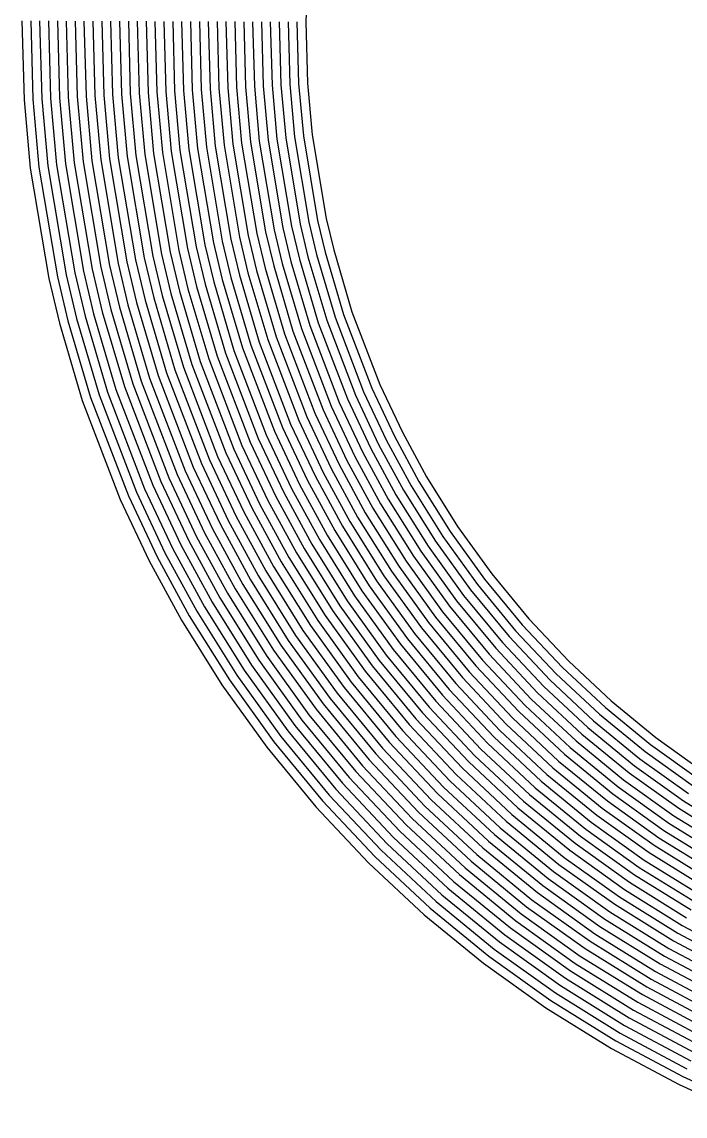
# Model space of a CAD drawing. Header units: metres. Extents: x -19 to 19, y -19.6 to 19.6.
# Drawn here: x -13.98 to -11.736, y 1.553 to 5.252 of the extents above; entities that cross this region are included whole.
import ezdxf

# ---------------------------------------------------------------- set-up
doc = ezdxf.new("R2010")
doc.units = ezdxf.units.M

msp = doc.modelspace()

# ---------------------------------------------------------------- linework, layer by layer
for p, q in [((-13.013627, 5.420279, 0.625203), (-13.019459, 5.251876, 0.630377)), ((-13.979912, 5.255399, 0.630328), (-13.972635, 4.98867, 0.638103)), ((-13.949898, 5.255289, 0.63033), (-13.942671, 4.990427, 0.638051)), ((-13.919884, 5.255179, 0.630331), (-13.912708, 4.992184, 0.637999)), ((-13.88987, 5.255069, 0.630333), (-13.882745, 4.993941, 0.637947)), ((-13.859856, 5.254959, 0.630334), (-13.852782, 4.995698, 0.637895)), ((-13.829842, 5.254849, 0.630336), (-13.822818, 4.997455, 0.637843)), ((-13.799827, 5.254739, 0.630337), (-13.792855, 4.999212, 0.637791)), ((-13.769813, 5.254629, 0.630339), (-13.762892, 5.000969, 0.637738)), ((-13.739799, 5.254519, 0.63034), (-13.732929, 5.002726, 0.637686)), ((-13.709785, 5.254408, 0.630342), (-13.702966, 5.004483, 0.637634)), ((-13.679771, 5.254298, 0.630343), (-13.673002, 5.006241, 0.637582)), ((-13.649757, 5.254188, 0.630345), (-13.643039, 5.007998, 0.63753)), ((-13.619743, 5.254078, 0.630347), (-13.613076, 5.009755, 0.637478)), ((-13.589728, 5.253968, 0.630348), (-13.583113, 5.011512, 0.637426)), ((-13.559714, 5.253858, 0.63035), (-13.55315, 5.013269, 0.637374)), ((-13.5297, 5.253748, 0.630351), (-13.523186, 5.015026, 0.637321)), ((-13.499686, 5.253638, 0.630353), (-13.493223, 5.016783, 0.637269)), ((-13.469672, 5.253528, 0.630354), (-13.46326, 5.01854, 0.637217)), ((-13.439658, 5.253418, 0.630356), (-13.433297, 5.020297, 0.637165)), ((-13.409643, 5.253307, 0.630357), (-13.403334, 5.022054, 0.637113)), ((-13.379629, 5.253197, 0.630359), (-13.37337, 5.023811, 0.637061)), ((-13.349615, 5.253087, 0.63036), (-13.343407, 5.025568, 0.637009)), ((-13.319601, 5.252977, 0.630362), (-13.313444, 5.027325, 0.636956)), ((-13.289587, 5.252867, 0.630363), (-13.283481, 5.029082, 0.636904)), ((-13.259573, 5.252757, 0.630365), (-13.253517, 5.030839, 0.636852)), ((-13.229558, 5.252647, 0.630366), (-13.223554, 5.032596, 0.6368)), ((-13.199544, 5.252537, 0.630368), (-13.193591, 5.034353, 0.636748)), ((-13.16953, 5.252427, 0.630369), (-13.163628, 5.03611, 0.636696)), ((-13.139516, 5.252316, 0.630371), (-13.133665, 5.037867, 0.636644)), ((-13.109502, 5.252206, 0.630372), (-13.103701, 5.039624, 0.636592)), ((-13.079488, 5.252096, 0.630374), (-13.073738, 5.041381, 0.636539)), ((-13.049474, 5.251986, 0.630375), (-13.043775, 5.043138, 0.636487)), ((-13.019459, 5.251876, 0.630377), (-13.013812, 5.044895, 0.636435)), ((-13.253517, 5.030839, 0.636852), (-13.236483, 4.842005, 0.642091)), ((-13.223554, 5.032596, 0.6368), (-13.206678, 4.845513, 0.641993)), ((-13.193591, 5.034353, 0.636748), (-13.176873, 4.849021, 0.641894)), ((-13.163628, 5.03611, 0.636696), (-13.147067, 4.852529, 0.641796)), ((-13.133665, 5.037867, 0.636644), (-13.117262, 4.856037, 0.641698)), ((-13.103701, 5.039624, 0.636592), (-13.087457, 4.859544, 0.6416)), ((-13.073738, 5.041381, 0.636539), (-13.057652, 4.863052, 0.641502)), ((-13.043775, 5.043138, 0.636487), (-13.027846, 4.86656, 0.641403)), ((-13.013812, 5.044895, 0.636435), (-12.998041, 4.870068, 0.641305)), ((-13.882745, 4.993941, 0.637947), (-13.862394, 4.768339, 0.644154)), ((-13.852782, 4.995698, 0.637895), (-13.832589, 4.771847, 0.644056)), ((-13.822818, 4.997455, 0.637843), (-13.802783, 4.775355, 0.643957)), ((-13.792855, 4.999212, 0.637791), (-13.772978, 4.778863, 0.643859)), ((-13.762892, 5.000969, 0.637738), (-13.743173, 4.782371, 0.643761)), ((-13.732929, 5.002726, 0.637686), (-13.713368, 4.785879, 0.643663)), ((-13.702966, 5.004483, 0.637634), (-13.683562, 4.789386, 0.643564)), ((-13.673002, 5.006241, 0.637582), (-13.653757, 4.792894, 0.643466)), ((-13.643039, 5.007998, 0.63753), (-13.623952, 4.796402, 0.643368)), ((-13.613076, 5.009755, 0.637478), (-13.594147, 4.79991, 0.64327)), ((-13.583113, 5.011512, 0.637426), (-13.564341, 4.803418, 0.643172)), ((-13.55315, 5.013269, 0.637374), (-13.534536, 4.806926, 0.643073)), ((-13.523186, 5.015026, 0.637321), (-13.504731, 4.810434, 0.642975)), ((-13.493223, 5.016783, 0.637269), (-13.474925, 4.813942, 0.642877)), ((-13.46326, 5.01854, 0.637217), (-13.44512, 4.81745, 0.642779)), ((-13.433297, 5.020297, 0.637165), (-13.415315, 4.820958, 0.64268)), ((-13.403334, 5.022054, 0.637113), (-13.38551, 4.824465, 0.642582)), ((-13.37337, 5.023811, 0.637061), (-13.355704, 4.827973, 0.642484)), ((-13.343407, 5.025568, 0.637009), (-13.325899, 4.831481, 0.642386)), ((-13.313444, 5.027325, 0.636956), (-13.296094, 4.834989, 0.642287)), ((-13.283481, 5.029082, 0.636904), (-13.266288, 4.838497, 0.642189)), ((-13.972635, 4.98867, 0.638103), (-13.95181, 4.757815, 0.644449)), ((-13.942671, 4.990427, 0.638051), (-13.922005, 4.761323, 0.64435)), ((-13.912708, 4.992184, 0.637999), (-13.892199, 4.764831, 0.644252)), ((-13.176873, 4.849021, 0.641894), (-13.126384, 4.549049, 0.64979)), ((-13.147067, 4.852529, 0.641796), (-13.097055, 4.555388, 0.649629)), ((-13.117262, 4.856037, 0.641698), (-13.067726, 4.561727, 0.649469)), ((-13.087457, 4.859544, 0.6416), (-13.038398, 4.568067, 0.649309)), ((-13.057652, 4.863052, 0.641502), (-13.009069, 4.574406, 0.649148)), ((-13.027846, 4.86656, 0.641403), (-12.97974, 4.580745, 0.648988)), ((-12.998041, 4.870068, 0.641305), (-12.950411, 4.587084, 0.648827)), ((-13.504731, 4.810434, 0.642975), (-13.449001, 4.479317, 0.651555)), ((-13.474925, 4.813942, 0.642877), (-13.419672, 4.485656, 0.651394)), ((-13.44512, 4.81745, 0.642779), (-13.390343, 4.491996, 0.651234)), ((-13.415315, 4.820958, 0.64268), (-13.361015, 4.498335, 0.651073)), ((-13.38551, 4.824465, 0.642582), (-13.331686, 4.504674, 0.650913)), ((-13.355704, 4.827973, 0.642484), (-13.302357, 4.511013, 0.650753)), ((-13.325899, 4.831481, 0.642386), (-13.273028, 4.517353, 0.650592)), ((-13.296094, 4.834989, 0.642287), (-13.243699, 4.523692, 0.650432)), ((-13.266288, 4.838497, 0.642189), (-13.214371, 4.530031, 0.650271)), ((-13.236483, 4.842005, 0.642091), (-13.185042, 4.53637, 0.650111)), ((-13.206678, 4.845513, 0.641993), (-13.155713, 4.54271, 0.64995)), ((-13.832589, 4.771847, 0.644056), (-13.771618, 4.409585, 0.65332)), ((-13.802783, 4.775355, 0.643957), (-13.742289, 4.415925, 0.653159)), ((-13.772978, 4.778863, 0.643859), (-13.71296, 4.422264, 0.652999)), ((-13.743173, 4.782371, 0.643761), (-13.683631, 4.428603, 0.652838)), ((-13.713368, 4.785879, 0.643663), (-13.654303, 4.434942, 0.652678)), ((-13.683562, 4.789386, 0.643564), (-13.624974, 4.441282, 0.652518)), ((-13.653757, 4.792894, 0.643466), (-13.595645, 4.447621, 0.652357)), ((-13.623952, 4.796402, 0.643368), (-13.566316, 4.45396, 0.652197)), ((-13.594147, 4.79991, 0.64327), (-13.536987, 4.460299, 0.652036)), ((-13.564341, 4.803418, 0.643172), (-13.507659, 4.466639, 0.651876)), ((-13.534536, 4.806926, 0.643073), (-13.47833, 4.472978, 0.651715)), ((-13.95181, 4.757815, 0.644449), (-13.888933, 4.384228, 0.653962)), ((-13.922005, 4.761323, 0.64435), (-13.859604, 4.390567, 0.653801)), ((-13.892199, 4.764831, 0.644252), (-13.830275, 4.396907, 0.653641)), ((-13.862394, 4.768339, 0.644154), (-13.800947, 4.403246, 0.65348)), ((-12.950411, 4.587084, 0.648827), (-12.925162, 4.481088, 0.651507)), ((-13.097055, 4.555388, 0.649629), (-13.070149, 4.442432, 0.652448)), ((-13.067726, 4.561727, 0.649469), (-13.041151, 4.450163, 0.65226)), ((-13.038398, 4.568067, 0.649309), (-13.012154, 4.457894, 0.652071)), ((-13.009069, 4.574406, 0.649148), (-12.983157, 4.465626, 0.651883)), ((-12.97974, 4.580745, 0.648988), (-12.954159, 4.473357, 0.651695)), ((-13.273028, 4.517353, 0.650592), (-13.244132, 4.396044, 0.653577)), ((-13.243699, 4.523692, 0.650432), (-13.215135, 4.403776, 0.653389)), ((-13.214371, 4.530031, 0.650271), (-13.186138, 4.411507, 0.653201)), ((-13.185042, 4.53637, 0.650111), (-13.15714, 4.419238, 0.653013)), ((-13.155713, 4.54271, 0.64995), (-13.128143, 4.426969, 0.652824)), ((-13.126384, 4.549049, 0.64979), (-13.099146, 4.434701, 0.652636)), ((-13.449001, 4.479317, 0.651555), (-13.418116, 4.349657, 0.654707)), ((-13.419672, 4.485656, 0.651394), (-13.389119, 4.357388, 0.654519)), ((-13.390343, 4.491996, 0.651234), (-13.360121, 4.365119, 0.65433)), ((-13.361015, 4.498335, 0.651073), (-13.331124, 4.372851, 0.654142)), ((-13.331686, 4.504674, 0.650913), (-13.302127, 4.380582, 0.653954)), ((-13.302357, 4.511013, 0.650753), (-13.273129, 4.388313, 0.653766)), ((-12.925162, 4.481088, 0.651507), (-12.863342, 4.272071, 0.656555)), ((-13.624974, 4.441282, 0.652518), (-13.592099, 4.30327, 0.655836)), ((-13.595645, 4.447621, 0.652357), (-13.563102, 4.311001, 0.655648)), ((-13.566316, 4.45396, 0.652197), (-13.534105, 4.318732, 0.65546)), ((-13.536987, 4.460299, 0.652036), (-13.505108, 4.326463, 0.655272)), ((-13.507659, 4.466639, 0.651876), (-13.47611, 4.334195, 0.655083)), ((-13.47833, 4.472978, 0.651715), (-13.447113, 4.341926, 0.654895)), ((-13.070149, 4.442432, 0.652448), (-13.005909, 4.225234, 0.657619)), ((-13.041151, 4.450163, 0.65226), (-12.977396, 4.234601, 0.657406)), ((-13.012154, 4.457894, 0.652071), (-12.948882, 4.243969, 0.657193)), ((-12.983157, 4.465626, 0.651883), (-12.920369, 4.253336, 0.65698)), ((-12.954159, 4.473357, 0.651695), (-12.891856, 4.262704, 0.656767)), ((-13.800947, 4.403246, 0.65348), (-13.766083, 4.256882, 0.656966)), ((-13.771618, 4.409585, 0.65332), (-13.737086, 4.264613, 0.656778)), ((-13.742289, 4.415925, 0.653159), (-13.708089, 4.272345, 0.656589)), ((-13.71296, 4.422264, 0.652999), (-13.679091, 4.280076, 0.656401)), ((-13.683631, 4.428603, 0.652838), (-13.650094, 4.287807, 0.656213)), ((-13.654303, 4.434942, 0.652678), (-13.621097, 4.295538, 0.656025)), ((-13.215135, 4.403776, 0.653389), (-13.148477, 4.178396, 0.658683)), ((-13.186138, 4.411507, 0.653201), (-13.119963, 4.187764, 0.65847)), ((-13.15714, 4.419238, 0.653013), (-13.09145, 4.197131, 0.658257)), ((-13.128143, 4.426969, 0.652824), (-13.062936, 4.206499, 0.658045)), ((-13.099146, 4.434701, 0.652636), (-13.034423, 4.215866, 0.657832)), ((-13.888933, 4.384228, 0.653962), (-13.853075, 4.233688, 0.657531)), ((-13.859604, 4.390567, 0.653801), (-13.824078, 4.24142, 0.657342)), ((-13.830275, 4.396907, 0.653641), (-13.79508, 4.249151, 0.657154)), ((-13.360121, 4.365119, 0.65433), (-13.291044, 4.131559, 0.659747)), ((-13.331124, 4.372851, 0.654142), (-13.26253, 4.140926, 0.659534)), ((-13.302127, 4.380582, 0.653954), (-13.234017, 4.150294, 0.659322)), ((-13.273129, 4.388313, 0.653766), (-13.205503, 4.159661, 0.659109)), ((-13.244132, 4.396044, 0.653577), (-13.17699, 4.169029, 0.658896)), ((-13.47611, 4.334195, 0.655083), (-13.405097, 4.094089, 0.660599)), ((-13.447113, 4.341926, 0.654895), (-13.376584, 4.103456, 0.660386)), ((-13.418116, 4.349657, 0.654707), (-13.348071, 4.112824, 0.660173)), ((-13.389119, 4.357388, 0.654519), (-13.319557, 4.122191, 0.65996)), ((-13.621097, 4.295538, 0.656025), (-13.547665, 4.047252, 0.661663)), ((-13.592099, 4.30327, 0.655836), (-13.519151, 4.056619, 0.66145)), ((-13.563102, 4.311001, 0.655648), (-13.490638, 4.065987, 0.661237)), ((-13.534105, 4.318732, 0.65546), (-13.462124, 4.075354, 0.661024)), ((-13.505108, 4.326463, 0.655272), (-13.433611, 4.084721, 0.660812)), ((-13.766083, 4.256882, 0.656966), (-13.690232, 4.000414, 0.662727)), ((-13.737086, 4.264613, 0.656778), (-13.661718, 4.009782, 0.662514)), ((-13.708089, 4.272345, 0.656589), (-13.633205, 4.019149, 0.662301)), ((-13.679091, 4.280076, 0.656401), (-13.604692, 4.028517, 0.662089)), ((-13.650094, 4.287807, 0.656213), (-13.576178, 4.037884, 0.661876)), ((-12.891856, 4.262704, 0.656767), (-12.796431, 4.013876, 0.662346)), ((-12.863342, 4.272071, 0.656555), (-12.768989, 4.026018, 0.662112)), ((-13.853075, 4.233688, 0.657531), (-13.775772, 3.972312, 0.663366)), ((-13.824078, 4.24142, 0.657342), (-13.747259, 3.981679, 0.663153)), ((-13.79508, 4.249151, 0.657154), (-13.718745, 3.991047, 0.66294)), ((-13.005909, 4.225234, 0.657619), (-12.906196, 3.965307, 0.663317)), ((-12.977396, 4.234601, 0.657406), (-12.878755, 3.977449, 0.663063)), ((-12.948882, 4.243969, 0.657193), (-12.851313, 3.989591, 0.662814)), ((-12.920369, 4.253336, 0.65698), (-12.823872, 4.001734, 0.66258)), ((-13.119963, 4.187764, 0.65847), (-13.015961, 3.916738, 0.664332)), ((-13.09145, 4.197131, 0.658257), (-12.98852, 3.928881, 0.664078)), ((-13.062936, 4.206499, 0.658045), (-12.961078, 3.941023, 0.663825)), ((-13.034423, 4.215866, 0.657832), (-12.933637, 3.953165, 0.663571)), ((-13.234017, 4.150294, 0.659322), (-13.125726, 3.86817, 0.665348)), ((-13.205503, 4.159661, 0.659109), (-13.098285, 3.880312, 0.665094)), ((-13.17699, 4.169029, 0.658896), (-13.070844, 3.892454, 0.66484)), ((-13.148477, 4.178396, 0.658683), (-13.043402, 3.904596, 0.664586)), ((-13.348071, 4.112824, 0.660173), (-13.235492, 3.819602, 0.666363)), ((-13.319557, 4.122191, 0.65996), (-13.20805, 3.831744, 0.666109)), ((-13.291044, 4.131559, 0.659747), (-13.180609, 3.843886, 0.665856)), ((-13.26253, 4.140926, 0.659534), (-13.153168, 3.856028, 0.665602)), ((-13.462124, 4.075354, 0.661024), (-13.345257, 3.771033, 0.667379)), ((-13.433611, 4.084721, 0.660812), (-13.317815, 3.783176, 0.667125)), ((-13.405097, 4.094089, 0.660599), (-13.290374, 3.795318, 0.666871)), ((-13.376584, 4.103456, 0.660386), (-13.262933, 3.80746, 0.666617)), ((-13.576178, 4.037884, 0.661876), (-13.455022, 3.722465, 0.668394)), ((-13.547665, 4.047252, 0.661663), (-13.427581, 3.734607, 0.668141)), ((-13.519151, 4.056619, 0.66145), (-13.400139, 3.746749, 0.667887)), ((-13.490638, 4.065987, 0.661237), (-13.372698, 3.758891, 0.667633)), ((-13.690232, 4.000414, 0.662727), (-13.564787, 3.673897, 0.66941)), ((-13.661718, 4.009782, 0.662514), (-13.537346, 3.686039, 0.669156)), ((-13.633205, 4.019149, 0.662301), (-13.509905, 3.698181, 0.668902)), ((-13.604692, 4.028517, 0.662089), (-13.482463, 3.710323, 0.668648)), ((-12.823872, 4.001734, 0.66258), (-12.74636, 3.837421, 0.666078)), ((-12.796431, 4.013876, 0.662346), (-12.719595, 3.850995, 0.665813)), ((-12.768989, 4.026018, 0.662112), (-12.692829, 3.86457, 0.665549)), ((-13.775772, 3.972312, 0.663366), (-13.647111, 3.637471, 0.670172)), ((-13.747259, 3.981679, 0.663153), (-13.61967, 3.649613, 0.669918)), ((-13.718745, 3.991047, 0.66294), (-13.592229, 3.661755, 0.669664)), ((-12.906196, 3.965307, 0.663317), (-12.826658, 3.796697, 0.666871)), ((-12.878755, 3.977449, 0.663063), (-12.799892, 3.810272, 0.666606)), ((-12.851313, 3.989591, 0.662814), (-12.773126, 3.823846, 0.666342)), ((-12.98852, 3.928881, 0.664078), (-12.906955, 3.755974, 0.667664)), ((-12.961078, 3.941023, 0.663825), (-12.880189, 3.769548, 0.6674)), ((-12.933637, 3.953165, 0.663571), (-12.853423, 3.783123, 0.667135)), ((-13.070844, 3.892454, 0.66484), (-12.987252, 3.71525, 0.668458)), ((-13.043402, 3.904596, 0.664586), (-12.960487, 3.728825, 0.668193)), ((-13.015961, 3.916738, 0.664332), (-12.933721, 3.742399, 0.667929)), ((-13.153168, 3.856028, 0.665602), (-13.06755, 3.674526, 0.669251)), ((-13.125726, 3.86817, 0.665348), (-13.040784, 3.688101, 0.668987)), ((-13.098285, 3.880312, 0.665094), (-13.014018, 3.701676, 0.668722)), ((-12.719595, 3.850995, 0.665813), (-12.636791, 3.698798, 0.668875)), ((-12.692829, 3.86457, 0.665549), (-12.610876, 3.713936, 0.668599)), ((-13.235492, 3.819602, 0.666363), (-13.147847, 3.633803, 0.670045)), ((-13.20805, 3.831744, 0.666109), (-13.121081, 3.647377, 0.66978)), ((-13.180609, 3.843886, 0.665856), (-13.094315, 3.660952, 0.669516)), ((-12.799892, 3.810272, 0.666606), (-12.714537, 3.653383, 0.669706)), ((-12.773126, 3.823846, 0.666342), (-12.688622, 3.668521, 0.669429)), ((-12.74636, 3.837421, 0.666078), (-12.662707, 3.68366, 0.669152)), ((-13.317815, 3.783176, 0.667125), (-13.228144, 3.593079, 0.670838)), ((-13.290374, 3.795318, 0.666871), (-13.201378, 3.606654, 0.670574)), ((-13.262933, 3.80746, 0.666617), (-13.174613, 3.620228, 0.670309)), ((-12.853423, 3.783123, 0.667135), (-12.766367, 3.623106, 0.670259)), ((-12.826658, 3.796697, 0.666871), (-12.740452, 3.638245, 0.669982)), ((-13.400139, 3.746749, 0.667887), (-13.308442, 3.552356, 0.671631)), ((-13.372698, 3.758891, 0.667633), (-13.281676, 3.56593, 0.671367)), ((-13.345257, 3.771033, 0.667379), (-13.25491, 3.579505, 0.671103)), ((-12.933721, 3.742399, 0.667929), (-12.844113, 3.577691, 0.671089)), ((-12.906955, 3.755974, 0.667664), (-12.818198, 3.59283, 0.670812)), ((-12.880189, 3.769548, 0.6674), (-12.792283, 3.607968, 0.670536)), ((-13.482463, 3.710323, 0.668648), (-13.388739, 3.511632, 0.672425)), ((-13.455022, 3.722465, 0.668394), (-13.361973, 3.525207, 0.67216)), ((-13.427581, 3.734607, 0.668141), (-13.335207, 3.538781, 0.671896)), ((-13.014018, 3.701676, 0.668722), (-12.921858, 3.532276, 0.671919)), ((-12.987252, 3.71525, 0.668458), (-12.895943, 3.547415, 0.671642)), ((-12.960487, 3.728825, 0.668193), (-12.870028, 3.562553, 0.671366)), ((-12.610876, 3.713936, 0.668599), (-12.505942, 3.546344, 0.671824)), ((-13.564787, 3.673897, 0.66941), (-13.469036, 3.470909, 0.673218)), ((-13.537346, 3.686039, 0.669156), (-13.44227, 3.484483, 0.672954)), ((-13.509905, 3.698181, 0.668902), (-13.415505, 3.498058, 0.672689)), ((-13.06755, 3.674526, 0.669251), (-12.973689, 3.502, 0.672473)), ((-13.040784, 3.688101, 0.668987), (-12.947774, 3.517138, 0.672196)), ((-12.688622, 3.668521, 0.669429), (-12.580673, 3.496114, 0.672675)), ((-12.662707, 3.68366, 0.669152), (-12.555762, 3.512857, 0.672392)), ((-12.636791, 3.698798, 0.668875), (-12.530852, 3.529601, 0.672108)), ((-13.647111, 3.637471, 0.670172), (-13.549333, 3.430185, 0.674012)), ((-13.61967, 3.649613, 0.669918), (-13.522568, 3.44376, 0.673747)), ((-13.592229, 3.661755, 0.669664), (-13.495802, 3.457334, 0.673483)), ((-13.147847, 3.633803, 0.670045), (-13.051434, 3.456585, 0.673303)), ((-13.121081, 3.647377, 0.66978), (-13.025519, 3.471723, 0.673026)), ((-13.094315, 3.660952, 0.669516), (-12.999604, 3.486861, 0.672749)), ((-12.740452, 3.638245, 0.669982), (-12.630493, 3.462626, 0.673243)), ((-12.714537, 3.653383, 0.669706), (-12.605583, 3.47937, 0.672959)), ((-13.228144, 3.593079, 0.670838), (-13.12918, 3.41117, 0.674133)), ((-13.201378, 3.606654, 0.670574), (-13.103265, 3.426308, 0.673856)), ((-13.174613, 3.620228, 0.670309), (-13.07735, 3.441447, 0.673579)), ((-12.818198, 3.59283, 0.670812), (-12.705224, 3.412395, 0.674094)), ((-12.792283, 3.607968, 0.670536), (-12.680314, 3.429139, 0.67381)), ((-12.766367, 3.623106, 0.670259), (-12.655403, 3.445883, 0.673527)), ((-13.308442, 3.552356, 0.671631), (-13.206925, 3.365755, 0.674963)), ((-13.281676, 3.56593, 0.671367), (-13.18101, 3.380893, 0.674686)), ((-13.25491, 3.579505, 0.671103), (-13.155095, 3.396032, 0.67441)), ((-12.870028, 3.562553, 0.671366), (-12.755045, 3.378908, 0.674661)), ((-12.844113, 3.577691, 0.671089), (-12.730134, 3.395652, 0.674378)), ((-13.361973, 3.525207, 0.67216), (-13.258756, 3.335478, 0.675516)), ((-13.335207, 3.538781, 0.671896), (-13.232841, 3.350617, 0.67524)), ((-12.947774, 3.517138, 0.672196), (-12.829775, 3.328677, 0.675512)), ((-12.921858, 3.532276, 0.671919), (-12.804865, 3.345421, 0.675229)), ((-12.895943, 3.547415, 0.671642), (-12.779955, 3.362164, 0.674945)), ((-12.530852, 3.529601, 0.672108), (-12.414563, 3.36824, 0.674987)), ((-12.505942, 3.546344, 0.671824), (-12.390798, 3.386572, 0.674699)), ((-13.44227, 3.484483, 0.672954), (-13.336501, 3.290063, 0.676347)), ((-13.415505, 3.498058, 0.672689), (-13.310586, 3.305202, 0.67607)), ((-13.388739, 3.511632, 0.672425), (-13.284671, 3.32034, 0.675793)), ((-12.999604, 3.486861, 0.672749), (-12.879596, 3.29519, 0.67608)), ((-12.973689, 3.502, 0.672473), (-12.854686, 3.311933, 0.675796)), ((-12.605583, 3.47937, 0.672959), (-12.48586, 3.313243, 0.675851)), ((-12.580673, 3.496114, 0.672675), (-12.462095, 3.331575, 0.675563)), ((-12.555762, 3.512857, 0.672392), (-12.438329, 3.349907, 0.675275)), ((-13.522568, 3.44376, 0.673747), (-13.414247, 3.244648, 0.677177)), ((-13.495802, 3.457334, 0.673483), (-13.388332, 3.259787, 0.6769)), ((-13.469036, 3.470909, 0.673218), (-13.362417, 3.274925, 0.676623)), ((-13.07735, 3.441447, 0.673579), (-12.954327, 3.244959, 0.676931)), ((-13.051434, 3.456585, 0.673303), (-12.929417, 3.261702, 0.676647)), ((-13.025519, 3.471723, 0.673026), (-12.904506, 3.278446, 0.676363)), ((-12.655403, 3.445883, 0.673527), (-12.533392, 3.276578, 0.676428)), ((-12.630493, 3.462626, 0.673243), (-12.509626, 3.294911, 0.676139)), ((-13.549333, 3.430185, 0.674012), (-13.440162, 3.22951, 0.677453)), ((-13.12918, 3.41117, 0.674133), (-13.004147, 3.211471, 0.677498)), ((-13.103265, 3.426308, 0.673856), (-12.979237, 3.228215, 0.677214)), ((-12.705224, 3.412395, 0.674094), (-12.580923, 3.239914, 0.677004)), ((-12.680314, 3.429139, 0.67381), (-12.557158, 3.258246, 0.676716)), ((-13.18101, 3.380893, 0.674686), (-13.053968, 3.177984, 0.678066)), ((-13.155095, 3.396032, 0.67441), (-13.029058, 3.194728, 0.677782)), ((-12.755045, 3.378908, 0.674661), (-12.628455, 3.20325, 0.67758)), ((-12.730134, 3.395652, 0.674378), (-12.604689, 3.221582, 0.677292)), ((-12.414563, 3.36824, 0.674987), (-12.287142, 3.213813, 0.677583)), ((-12.390798, 3.386572, 0.674699), (-12.264625, 3.233659, 0.677295)), ((-13.258756, 3.335478, 0.675516), (-13.128699, 3.127753, 0.678917)), ((-13.232841, 3.350617, 0.67524), (-13.103789, 3.144497, 0.678633)), ((-13.206925, 3.365755, 0.674963), (-13.078878, 3.16124, 0.678349)), ((-12.804865, 3.345421, 0.675229), (-12.675986, 3.166585, 0.678156)), ((-12.779955, 3.362164, 0.674945), (-12.65222, 3.184917, 0.677868)), ((-12.462095, 3.331575, 0.675563), (-12.332176, 3.174121, 0.678159)), ((-12.438329, 3.349907, 0.675275), (-12.309659, 3.193967, 0.677871)), ((-13.310586, 3.305202, 0.67607), (-13.178519, 3.094266, 0.679484)), ((-13.284671, 3.32034, 0.675793), (-13.153609, 3.111009, 0.6792)), ((-12.879596, 3.29519, 0.67608), (-12.747283, 3.111588, 0.67902)), ((-12.854686, 3.311933, 0.675796), (-12.723518, 3.129921, 0.678732)), ((-12.829775, 3.328677, 0.675512), (-12.699752, 3.148253, 0.678444)), ((-12.509626, 3.294911, 0.676139), (-12.377209, 3.134429, 0.678736)), ((-12.48586, 3.313243, 0.675851), (-12.354693, 3.154275, 0.678447)), ((-13.388332, 3.259787, 0.6769), (-13.25325, 3.044035, 0.680335)), ((-13.362417, 3.274925, 0.676623), (-13.22834, 3.060778, 0.680051)), ((-13.336501, 3.290063, 0.676347), (-13.20343, 3.077522, 0.679768)), ((-12.929417, 3.261702, 0.676647), (-12.794815, 3.074924, 0.679596)), ((-12.904506, 3.278446, 0.676363), (-12.771049, 3.093256, 0.679308)), ((-12.557158, 3.258246, 0.676716), (-12.422243, 3.094737, 0.679312)), ((-12.533392, 3.276578, 0.676428), (-12.399726, 3.114583, 0.679024)), ((-13.440162, 3.22951, 0.677453), (-13.303071, 3.010547, 0.680902)), ((-13.414247, 3.244648, 0.677177), (-13.278161, 3.027291, 0.680619)), ((-12.979237, 3.228215, 0.677214), (-12.842346, 3.038259, 0.680172)), ((-12.954327, 3.244959, 0.676931), (-12.81858, 3.056592, 0.679884)), ((-12.604689, 3.221582, 0.677292), (-12.467277, 3.055045, 0.679889)), ((-12.580923, 3.239914, 0.677004), (-12.44476, 3.074891, 0.6796)), ((-12.264625, 3.233659, 0.677295), (-12.129786, 3.090429, 0.6796)), ((-13.029058, 3.194728, 0.677782), (-12.889878, 3.001595, 0.680748)), ((-13.004147, 3.211471, 0.677498), (-12.866112, 3.019927, 0.68046)), ((-12.65222, 3.184917, 0.677868), (-12.512311, 3.015352, 0.680465)), ((-12.628455, 3.20325, 0.67758), (-12.489794, 3.035199, 0.680177)), ((-12.309659, 3.193967, 0.677871), (-12.172138, 3.047887, 0.680169)), ((-12.287142, 3.213813, 0.677583), (-12.150962, 3.069158, 0.679884)), ((-13.103789, 3.144497, 0.678633), (-12.961175, 2.946598, 0.681612)), ((-13.078878, 3.16124, 0.678349), (-12.937409, 2.96493, 0.681324)), ((-13.053968, 3.177984, 0.678066), (-12.913643, 2.983263, 0.681036)), ((-12.699752, 3.148253, 0.678444), (-12.557345, 2.97566, 0.681041)), ((-12.675986, 3.166585, 0.678156), (-12.534828, 2.995506, 0.680753)), ((-12.354693, 3.154275, 0.678447), (-12.214491, 3.005346, 0.680738)), ((-12.332176, 3.174121, 0.678159), (-12.193314, 3.026617, 0.680454)), ((-13.153609, 3.111009, 0.6792), (-13.008706, 2.909934, 0.682188)), ((-13.128699, 3.127753, 0.678917), (-12.98494, 2.928266, 0.6819)), ((-12.747283, 3.111588, 0.67902), (-12.602379, 2.935968, 0.681618)), ((-12.723518, 3.129921, 0.678732), (-12.579862, 2.955814, 0.68133)), ((-12.399726, 3.114583, 0.679024), (-12.256843, 2.962805, 0.681308)), ((-12.377209, 3.134429, 0.678736), (-12.235667, 2.984075, 0.681023)), ((-13.20343, 3.077522, 0.679768), (-13.056238, 2.873269, 0.682764)), ((-13.178519, 3.094266, 0.679484), (-13.032472, 2.891601, 0.682476)), ((-12.794815, 3.074924, 0.679596), (-12.647413, 2.896276, 0.682194)), ((-12.771049, 3.093256, 0.679308), (-12.624896, 2.916122, 0.681906)), ((-12.44476, 3.074891, 0.6796), (-12.299195, 2.920263, 0.681877)), ((-12.422243, 3.094737, 0.679312), (-12.278019, 2.941534, 0.681593)), ((-12.129786, 3.090429, 0.6796), (-11.98657, 2.956857, 0.681605)), ((-13.25325, 3.044035, 0.680335), (-13.103769, 2.836605, 0.68334)), ((-13.22834, 3.060778, 0.680051), (-13.080003, 2.854937, 0.683052)), ((-12.842346, 3.038259, 0.680172), (-12.692447, 2.856584, 0.682771)), ((-12.81858, 3.056592, 0.679884), (-12.66993, 2.87643, 0.682482)), ((-12.489794, 3.035199, 0.680177), (-12.341547, 2.877722, 0.682447)), ((-12.467277, 3.055045, 0.679889), (-12.320371, 2.898993, 0.682162)), ((-12.172138, 3.047887, 0.680169), (-12.026071, 2.911656, 0.682164)), ((-12.150962, 3.069158, 0.679884), (-12.00632, 2.934257, 0.681885)), ((-13.303071, 3.010547, 0.680902), (-13.151301, 2.79994, 0.683916)), ((-13.278161, 3.027291, 0.680619), (-13.127535, 2.818272, 0.683628)), ((-12.889878, 3.001595, 0.680748), (-12.73748, 2.816892, 0.683347)), ((-12.866112, 3.019927, 0.68046), (-12.714964, 2.836738, 0.683059)), ((-12.512311, 3.015352, 0.680465), (-12.362724, 2.856451, 0.682731)), ((-12.214491, 3.005346, 0.680738), (-12.065573, 2.866456, 0.682722)), ((-12.193314, 3.026617, 0.680454), (-12.045822, 2.889056, 0.682443)), ((-12.937409, 2.96493, 0.681324), (-12.782514, 2.7772, 0.683924)), ((-12.913643, 2.983263, 0.681036), (-12.759997, 2.797046, 0.683635)), ((-12.557345, 2.97566, 0.681041), (-12.405076, 2.81391, 0.683301)), ((-12.534828, 2.995506, 0.680753), (-12.3839, 2.835181, 0.683016)), ((-12.256843, 2.962805, 0.681308), (-12.105075, 2.821255, 0.683281)), ((-12.235667, 2.984075, 0.681023), (-12.085324, 2.843855, 0.683002)), ((-12.98494, 2.928266, 0.6819), (-12.827548, 2.737508, 0.6845)), ((-12.961175, 2.946598, 0.681612), (-12.805031, 2.757354, 0.684212)), ((-12.602379, 2.935968, 0.681618), (-12.447428, 2.771369, 0.68387)), ((-12.579862, 2.955814, 0.68133), (-12.426252, 2.792639, 0.683586)), ((-12.278019, 2.941534, 0.681593), (-12.124826, 2.798655, 0.68356)), ((-12.00632, 2.934257, 0.681885), (-11.853234, 2.809014, 0.683636)), ((-11.98657, 2.956857, 0.681605), (-11.834991, 2.832848, 0.683364)), ((-13.032472, 2.891601, 0.682476), (-12.872582, 2.697815, 0.685076)), ((-13.008706, 2.909934, 0.682188), (-12.850065, 2.717662, 0.684788)), ((-12.647413, 2.896276, 0.682194), (-12.489781, 2.728827, 0.68444)), ((-12.624896, 2.916122, 0.681906), (-12.468604, 2.750098, 0.684155)), ((-12.320371, 2.898993, 0.682162), (-12.164327, 2.753454, 0.684118)), ((-12.299195, 2.920263, 0.681877), (-12.144576, 2.776055, 0.683839)), ((-12.045822, 2.889056, 0.682443), (-11.889719, 2.761344, 0.684179)), ((-12.026071, 2.911656, 0.682164), (-11.871476, 2.785179, 0.683907)), ((-13.080003, 2.854937, 0.683052), (-12.917616, 2.658123, 0.685653)), ((-13.056238, 2.873269, 0.682764), (-12.895099, 2.677969, 0.685365)), ((-12.692447, 2.856584, 0.682771), (-12.532133, 2.686286, 0.685009)), ((-12.66993, 2.87643, 0.682482), (-12.510957, 2.707557, 0.684724)), ((-12.362724, 2.856451, 0.682731), (-12.203829, 2.708254, 0.684677)), ((-12.341547, 2.877722, 0.682447), (-12.184078, 2.730854, 0.684398)), ((-12.065573, 2.866456, 0.682722), (-11.907961, 2.73751, 0.68445)), ((-13.127535, 2.818272, 0.683628), (-12.96265, 2.618431, 0.686229)), ((-13.103769, 2.836605, 0.68334), (-12.940133, 2.638277, 0.685941)), ((-12.73748, 2.816892, 0.683347), (-12.574485, 2.643745, 0.685579)), ((-12.714964, 2.836738, 0.683059), (-12.553309, 2.665015, 0.685294)), ((-12.405076, 2.81391, 0.683301), (-12.243331, 2.663053, 0.685235)), ((-12.3839, 2.835181, 0.683016), (-12.22358, 2.685653, 0.684956)), ((-12.105075, 2.821255, 0.683281), (-11.944446, 2.68984, 0.684993)), ((-12.085324, 2.843855, 0.683002), (-11.926204, 2.713675, 0.684722)), ((-11.834991, 2.832848, 0.683364), (-11.674999, 2.71846, 0.684899)), ((-13.151301, 2.79994, 0.683916), (-12.985167, 2.598585, 0.686518)), ((-12.782514, 2.7772, 0.683924), (-12.616837, 2.601203, 0.686148)), ((-12.759997, 2.797046, 0.683635), (-12.595661, 2.622474, 0.685863)), ((-12.426252, 2.792639, 0.683586), (-12.263082, 2.640453, 0.685515)), ((-12.144576, 2.776055, 0.683839), (-11.980931, 2.642171, 0.685537)), ((-12.124826, 2.798655, 0.68356), (-11.962689, 2.666006, 0.685265)), ((-11.871476, 2.785179, 0.683907), (-11.708301, 2.668514, 0.685424)), ((-11.853234, 2.809014, 0.683636), (-11.69165, 2.693487, 0.685162)), ((-12.827548, 2.737508, 0.6845), (-12.65919, 2.558662, 0.686717)), ((-12.805031, 2.757354, 0.684212), (-12.638014, 2.579933, 0.686433)), ((-12.468604, 2.750098, 0.684155), (-12.302583, 2.595252, 0.686073)), ((-12.447428, 2.771369, 0.68387), (-12.282832, 2.617853, 0.685794)), ((-12.164327, 2.753454, 0.684118), (-11.999174, 2.618337, 0.685808)), ((-11.907961, 2.73751, 0.68445), (-11.741602, 2.618568, 0.685948)), ((-11.889719, 2.761344, 0.684179), (-11.724951, 2.643541, 0.685686)), ((-12.850065, 2.717662, 0.684788), (-12.680366, 2.537391, 0.687002)), ((-12.510957, 2.707557, 0.684724), (-12.342085, 2.550052, 0.686632)), ((-12.489781, 2.728827, 0.68444), (-12.322334, 2.572652, 0.686352)), ((-12.203829, 2.708254, 0.684677), (-12.035659, 2.570667, 0.686351)), ((-12.184078, 2.730854, 0.684398), (-12.017416, 2.594502, 0.68608)), ((-11.926204, 2.713675, 0.684722), (-11.758253, 2.593596, 0.68621)), ((-12.895099, 2.677969, 0.685365), (-12.722718, 2.49485, 0.687572)), ((-12.872582, 2.697815, 0.685076), (-12.701542, 2.516121, 0.687287)), ((-12.553309, 2.665015, 0.685294), (-12.381587, 2.504851, 0.68719)), ((-12.532133, 2.686286, 0.685009), (-12.361836, 2.527451, 0.686911)), ((-12.22358, 2.685653, 0.684956), (-12.053901, 2.546833, 0.686623)), ((-11.962689, 2.666006, 0.685265), (-11.791555, 2.54365, 0.686735)), ((-11.944446, 2.68984, 0.684993), (-11.774904, 2.568623, 0.686473)), ((-12.940133, 2.638277, 0.685941), (-12.76507, 2.452309, 0.688141)), ((-12.917616, 2.658123, 0.685653), (-12.743894, 2.473579, 0.687856)), ((-12.574485, 2.643745, 0.685579), (-12.401338, 2.482251, 0.687469)), ((-12.263082, 2.640453, 0.685515), (-12.090386, 2.499163, 0.687166)), ((-12.243331, 2.663053, 0.685235), (-12.072144, 2.522998, 0.686895)), ((-11.980931, 2.642171, 0.685537), (-11.808206, 2.518677, 0.686997)), ((-12.985167, 2.598585, 0.686518), (-12.807423, 2.409767, 0.68871)), ((-12.96265, 2.618431, 0.686229), (-12.786247, 2.431038, 0.688426)), ((-12.616837, 2.601203, 0.686148), (-12.440839, 2.43705, 0.688028)), ((-12.595661, 2.622474, 0.685863), (-12.421089, 2.459651, 0.687749)), ((-12.302583, 2.595252, 0.686073), (-12.126871, 2.451494, 0.687709)), ((-12.282832, 2.617853, 0.685794), (-12.108628, 2.475329, 0.687438)), ((-12.017416, 2.594502, 0.68608), (-11.841507, 2.468731, 0.687521)), ((-11.999174, 2.618337, 0.685808), (-11.824856, 2.493704, 0.687259)), ((-11.758253, 2.593596, 0.68621), (-11.581462, 2.483908, 0.687487)), ((-11.741602, 2.618568, 0.685948), (-11.566479, 2.509916, 0.687235)), ((-12.65919, 2.558662, 0.686717), (-12.480341, 2.39185, 0.688586)), ((-12.638014, 2.579933, 0.686433), (-12.46059, 2.41445, 0.688307)), ((-12.322334, 2.572652, 0.686352), (-12.145113, 2.427659, 0.687981)), ((-12.035659, 2.570667, 0.686351), (-11.858158, 2.443758, 0.687784)), ((-11.774904, 2.568623, 0.686473), (-11.596445, 2.4579, 0.687739)), ((-12.701542, 2.516121, 0.687287), (-12.519843, 2.346649, 0.689145)), ((-12.680366, 2.537391, 0.687002), (-12.500092, 2.369249, 0.688866)), ((-12.361836, 2.527451, 0.686911), (-12.181598, 2.37999, 0.688524)), ((-12.342085, 2.550052, 0.686632), (-12.163356, 2.403825, 0.688252)), ((-12.072144, 2.522998, 0.686895), (-11.89146, 2.393813, 0.688308)), ((-12.053901, 2.546833, 0.686623), (-11.874809, 2.418785, 0.688046)), ((-11.808206, 2.518677, 0.686997), (-11.626412, 2.405884, 0.688242)), ((-11.791555, 2.54365, 0.686735), (-11.611428, 2.431892, 0.68799)), ((-12.722718, 2.49485, 0.687572), (-12.539594, 2.324049, 0.689424)), ((-12.401338, 2.482251, 0.687469), (-12.218083, 2.332321, 0.689067)), ((-12.381587, 2.504851, 0.68719), (-12.199841, 2.356156, 0.688796)), ((-12.090386, 2.499163, 0.687166), (-11.908111, 2.36884, 0.68857)), ((-11.824856, 2.493704, 0.687259), (-11.641395, 2.379877, 0.688494)), ((-12.76507, 2.452309, 0.688141), (-12.579095, 2.278848, 0.689983)), ((-12.743894, 2.473579, 0.687856), (-12.559345, 2.301448, 0.689703)), ((-12.421089, 2.459651, 0.687749), (-12.236326, 2.308486, 0.689339)), ((-12.126871, 2.451494, 0.687709), (-11.941412, 2.318894, 0.689095)), ((-12.108628, 2.475329, 0.687438), (-11.924761, 2.343867, 0.688832)), ((-11.858158, 2.443758, 0.687784), (-11.671361, 2.327861, 0.688997)), ((-11.841507, 2.468731, 0.687521), (-11.656378, 2.353869, 0.688745)), ((-12.807423, 2.409767, 0.68871), (-12.618597, 2.233648, 0.690541)), ((-12.786247, 2.431038, 0.688426), (-12.598846, 2.256248, 0.690262)), ((-12.46059, 2.41445, 0.688307), (-12.272811, 2.260817, 0.689882)), ((-12.440839, 2.43705, 0.688028), (-12.254568, 2.284652, 0.68961)), ((-12.145113, 2.427659, 0.687981), (-11.958063, 2.293921, 0.689357)), ((-11.874809, 2.418785, 0.688046), (-11.686344, 2.301853, 0.689249)), ((-12.500092, 2.369249, 0.688866), (-12.309296, 2.213148, 0.690425)), ((-12.480341, 2.39185, 0.688586), (-12.291053, 2.236982, 0.690154)), ((-12.181598, 2.37999, 0.688524), (-11.991365, 2.243975, 0.689881)), ((-12.163356, 2.403825, 0.688252), (-11.974714, 2.268948, 0.689619)), ((-11.908111, 2.36884, 0.68857), (-11.716311, 2.249838, 0.689752)), ((-11.89146, 2.393813, 0.688308), (-11.701328, 2.275846, 0.689501)), ((-12.519843, 2.346649, 0.689145), (-12.327538, 2.189313, 0.690697)), ((-12.218083, 2.332321, 0.689067), (-12.024666, 2.19403, 0.690406)), ((-12.199841, 2.356156, 0.688796), (-12.008015, 2.219003, 0.690143)), ((-11.924761, 2.343867, 0.688832), (-11.731294, 2.22383, 0.690004)), ((-12.559345, 2.301448, 0.689703), (-12.364023, 2.141644, 0.69124)), ((-12.539594, 2.324049, 0.689424), (-12.345781, 2.165478, 0.690968)), ((-12.236326, 2.308486, 0.689339), (-12.041317, 2.169057, 0.690668)), ((-11.958063, 2.293921, 0.689357), (-11.76126, 2.171815, 0.690507)), ((-11.941412, 2.318894, 0.689095), (-11.746277, 2.197822, 0.690256)), ((-12.579095, 2.278848, 0.689983), (-12.382266, 2.117809, 0.691511)), ((-12.272811, 2.260817, 0.689882), (-12.074619, 2.119111, 0.691192)), ((-12.254568, 2.284652, 0.68961), (-12.057968, 2.144084, 0.69093)), ((-11.974714, 2.268948, 0.689619), (-11.776243, 2.145807, 0.690759)), ((-12.618597, 2.233648, 0.690541), (-12.41875, 2.07014, 0.692055)), ((-12.598846, 2.256248, 0.690262), (-12.400508, 2.093975, 0.691783)), ((-12.291053, 2.236982, 0.690154), (-12.09127, 2.094138, 0.691455)), ((-11.991365, 2.243975, 0.689881), (-11.791227, 2.119799, 0.691011)), ((-12.327538, 2.189313, 0.690697), (-12.124571, 2.044192, 0.691979)), ((-12.309296, 2.213148, 0.690425), (-12.10792, 2.069165, 0.691717)), ((-12.024666, 2.19403, 0.690406), (-11.821193, 2.067783, 0.691514)), ((-12.008015, 2.219003, 0.690143), (-11.80621, 2.093791, 0.691263)), ((-11.746277, 2.197822, 0.690256), (-11.544827, 2.09039, 0.691195)), ((-12.345781, 2.165478, 0.690968), (-12.141222, 2.01922, 0.692241)), ((-12.041317, 2.169057, 0.690668), (-11.836176, 2.041776, 0.691766)), ((-11.776243, 2.145807, 0.690759), (-11.571338, 2.036531, 0.691678)), ((-11.76126, 2.171815, 0.690507), (-11.558083, 2.06346, 0.691436)), ((-12.382266, 2.117809, 0.691511), (-12.174524, 1.969274, 0.692766)), ((-12.364023, 2.141644, 0.69124), (-12.157873, 1.994247, 0.692503)), ((-12.074619, 2.119111, 0.691192), (-11.866142, 1.98976, 0.692269)), ((-12.057968, 2.144084, 0.69093), (-11.851159, 2.015768, 0.692018)), ((-11.791227, 2.119799, 0.691011), (-11.584594, 2.009602, 0.691919)), ((-12.400508, 2.093975, 0.691783), (-12.191175, 1.944301, 0.693028)), ((-12.09127, 2.094138, 0.691455), (-11.881126, 1.963752, 0.692521)), ((-11.80621, 2.093791, 0.691263), (-11.597849, 1.982672, 0.692161)), ((-12.41875, 2.07014, 0.692055), (-12.207825, 1.919328, 0.69329)), ((-12.124571, 2.044192, 0.691979), (-11.911092, 1.911737, 0.693025)), ((-12.10792, 2.069165, 0.691717), (-11.896109, 1.937745, 0.692773)), ((-11.836176, 2.041776, 0.691766), (-11.62436, 1.928814, 0.692644)), ((-11.821193, 2.067783, 0.691514), (-11.611104, 1.955743, 0.692402)), ((-12.141222, 2.01922, 0.692241), (-11.926075, 1.885729, 0.693276)), ((-11.851159, 2.015768, 0.692018), (-11.637615, 1.901884, 0.692885)), ((-12.174524, 1.969274, 0.692766), (-11.956041, 1.833713, 0.69378)), ((-12.157873, 1.994247, 0.692503), (-11.941058, 1.859721, 0.693528)), ((-11.881126, 1.963752, 0.692521), (-11.664126, 1.848026, 0.693368)), ((-11.866142, 1.98976, 0.692269), (-11.650871, 1.874955, 0.693127)), ((-12.191175, 1.944301, 0.693028), (-11.971025, 1.807706, 0.694031)), ((-11.896109, 1.937745, 0.692773), (-11.677382, 1.821096, 0.693609)), ((-12.207825, 1.919328, 0.69329), (-11.986008, 1.781698, 0.694283)), ((-11.911092, 1.911737, 0.693025), (-11.690637, 1.794167, 0.693851)), ((-11.941058, 1.859721, 0.693528), (-11.717148, 1.740308, 0.694334)), ((-11.926075, 1.885729, 0.693276), (-11.703892, 1.767238, 0.694092)), ((-11.956041, 1.833713, 0.69378), (-11.730403, 1.713379, 0.694575)), ((-11.986008, 1.781698, 0.694283), (-11.756914, 1.65952, 0.695058)), ((-11.971025, 1.807706, 0.694031), (-11.743659, 1.68645, 0.694817)), ((-11.743659, 1.68645, 0.694817), (-11.510066, 1.580774, 0.695418)), ((-11.756914, 1.65952, 0.695058), (-11.521545, 1.55304, 0.695649))]:
    msp.add_line(p, q)

doc.saveas('drawing.dxf')
